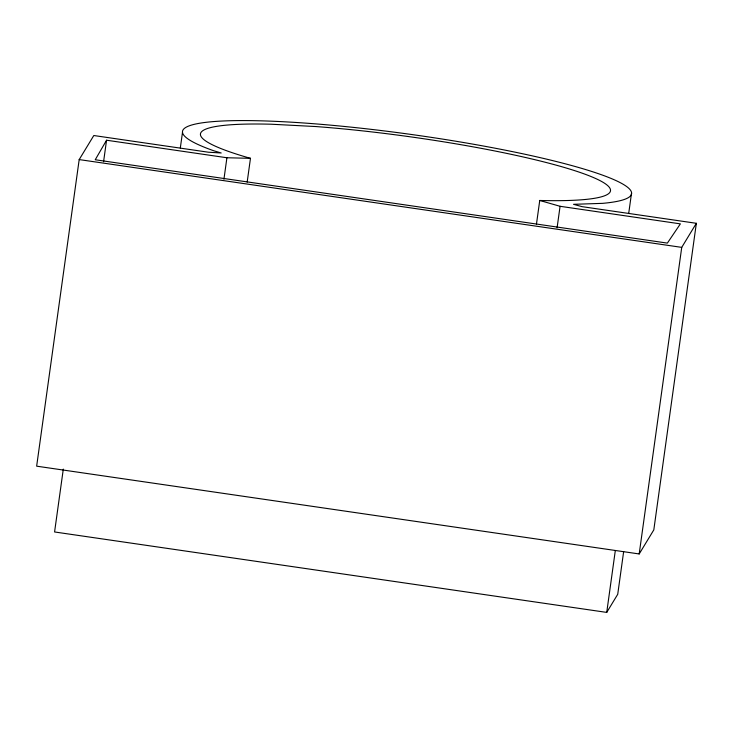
<?xml version="1.0" encoding="UTF-8"?>
<svg xmlns="http://www.w3.org/2000/svg" width="733" height="733" viewBox="0 0 733 733"><rect width="100%" height="100%" fill="white"/><g stroke="black" fill="none" stroke-linecap="round" stroke-linejoin="round"><path stroke-width="1.1" d="M79.191 159.583L36.65 466.17L639.194 553.956L653.809 529.895L696.35 223.299L582.066 206.651L573.527 204.315L602.581 203.353A226.644 28.404 7.9 0 0 404.818 133.58A226.644 28.404 7.9 0 0 213.697 150.741L221.192 152.986L208.346 152.207L93.806 135.523L79.191 159.583L681.736 247.369L696.35 223.299M103.573 161.736L106.56 140.223L226.918 157.751L250.475 158.328A206.999 25.948 7.9 0 1 271.192 124.216L315.877 126.552A206.999 25.948 7.9 0 1 576.66 171.293A206.999 25.948 7.9 0 1 539.745 200.466L536.446 224.252M63.304 469.111L54.581 531.966L606.732 612.403L617.727 594.298L623.646 551.637M180.318 148.011L182.517 132.187M223.931 179.273L226.918 157.751M247.168 182.105L250.475 158.328M557.089 227.807L560.076 206.294L539.745 200.466M628.731 213.276L631.553 192.935M606.732 612.403L615.299 550.666M639.194 553.956L681.736 247.369M106.56 140.223L95.235 159.757L667.369 243.109L680.38 223.867L560.076 206.294"/></g></svg>
